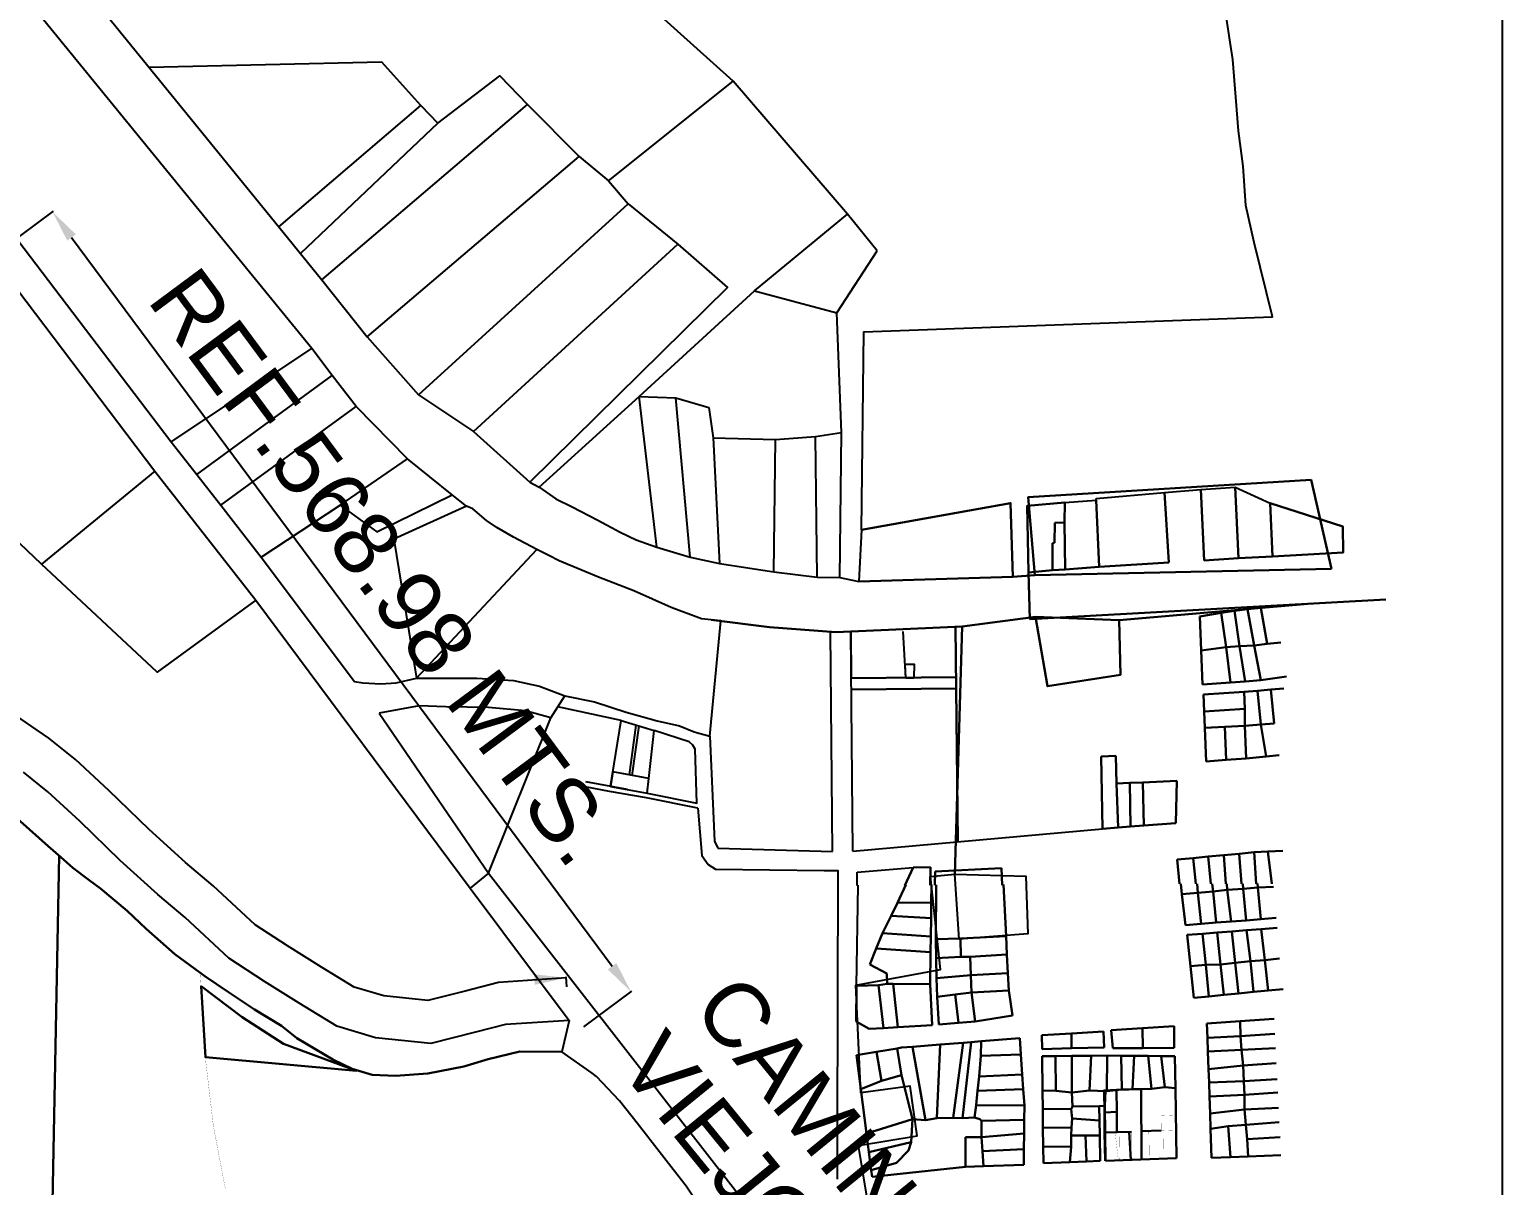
# Model space of a CAD drawing. Header units: millimetres. Extents: x 603916 to 1211550, y 1309898 to 2622648.
# Drawn here: x 605187.08 to 605213.33, y 1310779.74 to 1310800.34 of the extents above; entities that cross this region are included whole.
import ezdxf

# ---------------------------------------------------------------- set-up
doc = ezdxf.new("R2010")
doc.units = ezdxf.units.MM
for name, color, linetype in [('2', 1, 'Continuous'), ('CAJETIN', 5, 'Continuous'), ('COTAS', 3, 'Continuous'), ('CVL_CUADCON_TX', 2, 'Continuous')]:
    doc.layers.add(name, color=color, linetype=linetype)
doc.layers.add('Nivel 2', color=7, linetype='Continuous', lineweight=0)
doc.layers.add('Nivel 30', color=7, linetype='Continuous', lineweight=0)
doc.styles.add('PUNTOS PI', font='arial.ttf', dxfattribs={"height": 2.75})

msp = doc.modelspace()

# ---------------------------------------------------------------- linework, layer by layer
msp.add_lwpolyline([(605111.667, 1310764.342), (605213.33, 1310764.342), (605213.33, 1310826.568), (605111.667, 1310826.568)], close=True)
at = {"layer": '2', "color": 1, "linetype": 'Continuous'}
for p, q in [((605192.11, 1310794.659), (605185.164, 1310803.176)), ((605186.548, 1310802.943), (605191.526, 1310796.826)), ((605197.396, 1310797.648), (605199.623, 1310799.426)), ((605201.658, 1310797.056), (605199.623, 1310799.426)), ((605192.291, 1310795.884), (605195.953, 1310799.007)), ((605195.953, 1310799.007), (605196.875, 1310798.081)), ((605194.355, 1310798.675), (605191.908, 1310796.355)), ((605193.1, 1310794.867), (605196.875, 1310798.081)), ((605196.875, 1310798.081), (605197.396, 1310797.648)), ((605197.396, 1310797.648), (605197.751, 1310797.237)), ((605194.015, 1310793.836), (605197.751, 1310797.237)), ((605197.751, 1310797.237), (605198.634, 1310796.521)), ((605199.999, 1310795.687), (605201.658, 1310797.056)), ((605202.188, 1310796.398), (605201.658, 1310797.056)), ((605191.526, 1310796.826), (605192.291, 1310795.884)), ((605194.996, 1310793.18), (605198.634, 1310796.521)), ((605201.466, 1310795.297), (605202.188, 1310796.398)), ((605192.291, 1310795.884), (605193.1, 1310794.867)), ((605197.944, 1310793.805), (605199.999, 1310795.687)), ((605199.999, 1310795.687), (605201.466, 1310795.297)), ((605201.553, 1310793.164), (605201.466, 1310795.297)), ((605189.604, 1310792.999), (605192.11, 1310794.659)), ((605192.473, 1310794.18), (605192.11, 1310794.659)), ((605193.1, 1310794.867), (605194.015, 1310793.836)), ((605190.065, 1310792.416), (605192.473, 1310794.18)), ((605192.905, 1310793.627), (605192.473, 1310794.18)), ((605194.015, 1310793.836), (605194.996, 1310793.18)), ((605190.489, 1310791.87), (605192.905, 1310793.627)), ((605193.819, 1310792.693), (605192.905, 1310793.627)), ((605196.166, 1310792.187), (605197.944, 1310793.805)), ((605198.26, 1310791.118), (605197.944, 1310793.805)), ((605197.944, 1310793.805), (605198.598, 1310793.779)), ((605198.598, 1310793.779), (605199.185, 1310793.609)), ((605198.855, 1310790.941), (605198.598, 1310793.779)), ((605199.185, 1310793.609), (605199.263, 1310793.069)), ((605194.996, 1310793.18), (605196, 1310792.277)), ((605199.263, 1310793.069), (605199.374, 1310790.831)), ((605199.263, 1310793.069), (605200.375, 1310793.038)), ((605200.375, 1310793.038), (605201.088, 1310793.094)), ((605201.088, 1310793.094), (605201.553, 1310793.164)), ((605201.118, 1310790.585), (605201.088, 1310793.094)), ((605201.524, 1310790.58), (605201.553, 1310793.164)), ((605189.604, 1310792.999), (605190.065, 1310792.416)), ((605200.344, 1310790.679), (605200.375, 1310793.038)), ((605192.615, 1310791.867), (605193.819, 1310792.693)), ((605194.612, 1310792.051), (605193.819, 1310792.693)), ((605189.314, 1310792.472), (605187.295, 1310790.815)), ((605189.314, 1310792.472), (605191.115, 1310790.176)), ((605190.065, 1310792.416), (605190.489, 1310791.87)), ((605196, 1310792.277), (605196.166, 1310792.187)), ((605194.868, 1310791.85), (605194.612, 1310792.051)), ((605206.091, 1310791.985), (605207.306, 1310792.096)), ((605207.306, 1310792.096), (605207.956, 1310792.144)), ((605207.956, 1310792.144), (605208.564, 1310792.189)), ((605208.564, 1310792.189), (605209.188, 1310791.906)), ((605190.489, 1310791.87), (605191.208, 1310790.943)), ((605191.208, 1310790.943), (605192.615, 1310791.867)), ((605205.528, 1310791.915), (605206.087, 1310791.956)), ((605206.087, 1310791.956), (605206.091, 1310791.985)), ((605201.909, 1310791.431), (605201.862, 1310790.507)), ((605193.978, 1310788.787), (605196.12, 1310791.075)), ((605198.26, 1310791.118), (605198.855, 1310790.941)), ((605198.855, 1310790.941), (605199.374, 1310790.831)), ((605199.374, 1310790.831), (605200.344, 1310790.679)), ((605200.344, 1310790.679), (605201.118, 1310790.585)), ((605201.118, 1310790.585), (605201.524, 1310790.58)), ((605201.524, 1310790.58), (605201.862, 1310790.507)), ((605191.115, 1310790.176), (605194.931, 1310785.044)), ((605201.392, 1310785.695), (605201.354, 1310789.606)), ((605201.753, 1310785.699), (605201.715, 1310789.609)), ((605196.37, 1310788.079), (605196.623, 1310788.471)), ((605193.313, 1310788.16), (605195.26, 1310785.309)), ((605195.26, 1310785.309), (605196.37, 1310788.079)), ((605199.204, 1310787.75), (605199.285, 1310785.879)), ((605199.285, 1310785.879), (605199.345, 1310785.757)), ((605199.345, 1310785.757), (605201.392, 1310785.695)), ((605195.26, 1310785.309), (605194.931, 1310785.044)), ((605195.26, 1310785.309), (605201.835, 1310776.864)), ((605201.829, 1310785.09), (605201.833, 1310785.327)), ((605201.833, 1310785.327), (605202.828, 1310785.412)), ((605194.931, 1310785.044), (605196.695, 1310782.687)), ((605201.818, 1310783.3), (605201.85, 1310785.097)), ((605196.695, 1310782.687), (605196.565, 1310782.128))]:
    msp.add_line(p, q, dxfattribs=at)
for points in [[(605199.623, 1310799.426), (605198.279, 1310800.628), (605197.804, 1310800.964), (605197.216, 1310801.411), (605196.499, 1310801.903), (605195.82, 1310802.372), (605195.247, 1310802.76), (605194.757, 1310803.125), (605194.35, 1310803.363), (605194.191, 1310803.52), (605193.866, 1310803.856), (605193.7, 1310804.066), (605193.374, 1310804.529), (605193.086, 1310804.971), (605192.813, 1310805.375), (605192.351, 1310806.026), (605191.943, 1310806.369), (605191.363, 1310806.749), (605189.777, 1310809.355)], [(605183.802, 1310802.267), (605185.773, 1310798.026), (605189.604, 1310792.999)], [(605201.909, 1310791.431), (605201.948, 1310794.955), (605209.233, 1310795.221), (605208.902, 1310796.549), (605208.755, 1310797.209), (605208.706, 1310797.907), (605208.627, 1310798.538), (605208.579, 1310799.139), (605208.522, 1310799.807), (605208.397, 1310800.625)], [(605194.052, 1310798.989), (605193.359, 1310799.759), (605189.216, 1310799.665)], [(605194.355, 1310798.675), (605195.462, 1310799.516), (605195.953, 1310799.007)], [(605187.295, 1310790.815), (605184.599, 1310793.384), (605179.363, 1310794.64), (605178.503, 1310795.333), (605180.374, 1310796.396), (605180.993, 1310797.143), (605183.011, 1310797.627), (605184.495, 1310798.207), (605184.792, 1310798.854)], [(605184.792, 1310798.854), (605185.369, 1310797.678), (605189.314, 1310792.472)], [(605191.526, 1310796.826), (605194.052, 1310798.989), (605194.355, 1310798.675)], [(605198.634, 1310796.521), (605199.517, 1310795.745), (605196, 1310792.277)], [(605192.615, 1310791.867), (605193.271, 1310791.39), (605194.612, 1310792.051)], [(605196.166, 1310792.187), (605196.46, 1310791.979), (605196.754, 1310791.838), (605197.206, 1310791.6), (605197.605, 1310791.384), (605197.892, 1310791.251), (605198.26, 1310791.118)], [(605194.868, 1310791.85), (605193.572, 1310791.264), (605193.978, 1310788.787)], [(605196.12, 1310791.075), (605195.705, 1310791.298), (605195.411, 1310791.47), (605195.223, 1310791.596), (605194.981, 1310791.805), (605194.868, 1310791.85)], [(605191.208, 1310790.943), (605192.874, 1310788.728), (605193.024, 1310788.699), (605193.34, 1310788.686), (605193.618, 1310788.702), (605193.978, 1310788.787)], [(605199.402, 1310789.809), (605199.057, 1310789.845), (605198.515, 1310790.045), (605197.852, 1310790.341), (605197.219, 1310790.586), (605196.519, 1310790.875), (605196.338, 1310790.971), (605196.12, 1310791.075)], [(605191.115, 1310790.176), (605189.357, 1310788.889), (605187.295, 1310790.815)], [(605196.623, 1310788.471), (605197.15, 1310788.362), (605197.714, 1310788.177), (605198.264, 1310788.022), (605198.662, 1310787.935), (605198.926, 1310787.831), (605199.204, 1310787.75), (605199.402, 1310789.809)], [(605201.715, 1310789.609), (605201.723, 1310788.782)], [(605202.697, 1310788.791), (605202.651, 1310789.618)], [(605202.683, 1310789.034), (605202.843, 1310789.034), (605202.839, 1310788.793)], [(605193.978, 1310788.787), (605194.496, 1310788.783), (605195.052, 1310788.786), (605195.705, 1310788.744), (605196.172, 1310788.642), (605196.623, 1310788.471)], [(605202.697, 1310788.791), (605202.839, 1310788.793)], [(605196.37, 1310788.079), (605195.919, 1310788.205), (605195.258, 1310788.261), (605194.499, 1310788.272), (605194.026, 1310788.292), (605193.313, 1310788.16)], [(605197.627, 1310788.03), (605196.497, 1310788.275)], [(605197.435, 1310786.855), (605197.627, 1310788.03), (605198.21, 1310787.852)], [(605197.435, 1310786.855), (605198.086, 1310786.733), (605198.118, 1310786.996), (605198.21, 1310787.852)], [(605197.772, 1310787.061), (605197.894, 1310787.945)], [(605197.822, 1310787.051), (605197.944, 1310787.938)], [(605198.086, 1310786.733), (605198.974, 1310786.559), (605198.946, 1310787.519), (605198.903, 1310787.589), (605198.837, 1310787.649), (605198.21, 1310787.852)], [(605196.695, 1310782.687), (605195.561, 1310782.613), (605195.029, 1310782.475), (605194.234, 1310782.275), (605193.249, 1310782.375), (605192.557, 1310782.581), (605191.886, 1310782.991), (605191.268, 1310783.378), (605190.634, 1310783.795), (605189.856, 1310784.519), (605189.366, 1310784.93), (605188.694, 1310785.535), (605187.976, 1310786.237), (605187.409, 1310786.759), (605186.972, 1310787.11)], [(605197.435, 1310786.855), (605197.478, 1310787.116)], [(605198.115, 1310786.996), (605197.767, 1310787.062), (605197.478, 1310787.116)], [(605197.418, 1310786.765), (605196.983, 1310786.847)], [(605197.736, 1310786.798), (605196.994, 1310786.938)], [(605198.988, 1310786.467), (605198.077, 1310786.651), (605197.418, 1310786.765)], [(605197.435, 1310786.855), (605198.086, 1310786.733), (605198.115, 1310786.996)], [(605197.736, 1310786.798), (605197.736, 1310786.799)], [(605198.988, 1310786.467), (605199.062, 1310785.623), (605199.175, 1310785.463), (605199.304, 1310785.381), (605201.241, 1310785.358), (605201.487, 1310785.355), (605201.473, 1310780.692), (605201.471, 1310779.857)], [(605201.753, 1310785.699), (605206.201, 1310786.101)], [(605212.579, 1310776.43), (605203.494, 1310776.131), (605203.439, 1310777.513), (605202.366, 1310777.348), (605201.856, 1310780.456), (605202.899, 1310780.628), (605202.773, 1310781.514), (605201.895, 1310781.396), (605201.806, 1310783.312), (605203.314, 1310783.592), (605203.137, 1310785.252), (605203.572, 1310785.292)], [(605205.061, 1310770.091), (605204.767, 1310770.322), (605204.502, 1310770.598), (605204.252, 1310770.86), (605203.979, 1310771.309), (605203.695, 1310772.051), (605203.479, 1310772.921), (605203.301, 1310773.627), (605202.958, 1310774.391), (605202.541, 1310774.99), (605202.049, 1310775.558), (605201.474, 1310776.17), (605200.928, 1310776.835), (605200.412, 1310777.546), (605199.791, 1310778.309), (605199.177, 1310779.146), (605198.782, 1310779.73), (605198.343, 1310780.298), (605197.911, 1310780.852), (605197.593, 1310781.255), (605197.184, 1310781.689), (605197.108, 1310781.748), (605196.565, 1310782.128)]]:
    msp.add_lwpolyline(points, dxfattribs=at)
for points in [[(605202.839, 1310788.793), (605202.697, 1310788.791), (605202.683, 1310789.034), (605202.843, 1310789.034)], [(605197.435, 1310786.855), (605198.086, 1310786.733), (605198.118, 1310786.996), (605197.478, 1310787.116)], [(605203.572, 1310785.292), (605204.837, 1310785.257), (605204.874, 1310784.228), (605203.65, 1310784.131)]]:
    msp.add_lwpolyline(points, close=True, dxfattribs=at)
at = {"layer": 'CAJETIN'}
msp.add_line((605213.33, 1310564.098), (605213.33, 1310838.394), dxfattribs=at)
at = {"layer": 'COTAS'}
for p, q in [((605186.648, 1310796.466), (605187.508, 1310797.104)), ((605187.831, 1310796.637), (605197.463, 1310783.652)), ((605196.654, 1310783.284), (605196.645, 1310783.462)), ((605196.957, 1310782.569), (605197.816, 1310783.207))]:
    msp.add_line(p, q, dxfattribs=at)
msp.add_lwpolyline([(605196.646, 1310783.443), (605195.441, 1310783.364), (605194.842, 1310783.208), (605194.178, 1310783.042), (605193.397, 1310783.121), (605192.867, 1310783.279), (605192.284, 1310783.635), (605191.677, 1310784.015), (605191.104, 1310784.392), (605190.357, 1310785.087), (605189.862, 1310785.502), (605189.212, 1310786.087), (605188.497, 1310786.785), (605187.903, 1310787.334), (605187.423, 1310787.718), (605186.725, 1310788.197)], dxfattribs=at)
for points in [[(605187.907, 1310796.693), (605187.755, 1310796.581), (605187.493, 1310797.093)], [(605197.539, 1310783.708), (605197.387, 1310783.595), (605197.801, 1310783.196)], [(605196.074, 1310783.509), (605196.084, 1310783.32), (605196.646, 1310783.443)]]:
    msp.add_solid(points, dxfattribs=at)
at = {"layer": 'Nivel 2', "color": 1, "linetype": 'Continuous', "lineweight": -3}
for p, q in [((605206.091, 1310791.985), (605207.306, 1310792.096)), ((605207.306, 1310792.096), (605207.956, 1310792.144)), ((605207.956, 1310792.144), (605208.564, 1310792.189)), ((605208.564, 1310792.189), (605209.188, 1310791.906)), ((605205.528, 1310791.915), (605206.087, 1310791.956)), ((605206.087, 1310791.956), (605206.091, 1310791.985))]:
    msp.add_line(p, q, dxfattribs=at)
at = {"layer": 'Nivel 30', "color": 1, "linetype": 'Continuous', "lineweight": 30}
for p, q in [((605207.306, 1310792.096), (605207.381, 1310790.846)), ((605207.306, 1310792.096), (605207.381, 1310790.846)), ((605207.956, 1310792.144), (605208.016, 1310790.879)), ((605207.956, 1310792.144), (605208.016, 1310790.879)), ((605208.564, 1310792.189), (605208.627, 1310790.921)), ((605208.564, 1310792.189), (605208.627, 1310790.921)), ((605205.528, 1310791.915), (605205.527, 1310791.556)), ((605205.528, 1310791.915), (605205.527, 1310791.556)), ((605206.087, 1310791.956), (605206.144, 1310790.769)), ((605206.087, 1310791.956), (605206.144, 1310790.769)), ((605209.188, 1310791.906), (605209.23, 1310790.953)), ((605209.188, 1310791.906), (605209.23, 1310790.953)), ((605205.354, 1310791.55), (605205.345, 1310791.197)), ((605205.354, 1310791.55), (605205.345, 1310791.197)), ((605205.527, 1310791.556), (605205.354, 1310791.55)), ((605205.527, 1310791.556), (605205.354, 1310791.55)), ((605205.527, 1310791.556), (605205.538, 1310790.723)), ((605205.527, 1310791.556), (605205.538, 1310790.723)), ((605205.345, 1310791.197), (605205.313, 1310791.193)), ((605205.345, 1310791.197), (605205.313, 1310791.193)), ((605205.313, 1310791.193), (605205.313, 1310790.709)), ((605205.313, 1310791.193), (605205.313, 1310790.709)), ((605209.23, 1310790.953), (605208.627, 1310790.921)), ((605209.23, 1310790.953), (605208.627, 1310790.921)), ((605205.313, 1310790.709), (605204.884, 1310790.67)), ((605205.313, 1310790.709), (605204.884, 1310790.67)), ((605204.994, 1310790.622), (605210.281, 1310790.735)), ((605205.538, 1310790.723), (605205.313, 1310790.709)), ((605205.538, 1310790.723), (605205.313, 1310790.709)), ((605206.144, 1310790.769), (605205.538, 1310790.723)), ((605206.144, 1310790.769), (605205.538, 1310790.723)), ((605207.381, 1310790.846), (605206.144, 1310790.769)), ((605207.381, 1310790.846), (605206.144, 1310790.769)), ((605208.627, 1310790.921), (605208.016, 1310790.879)), ((605208.627, 1310790.921), (605208.016, 1310790.879)), ((605201.862, 1310790.507), (605204.603, 1310790.59)), ((605204.603, 1310790.59), (605204.994, 1310790.622)), ((605206.501, 1310789.819), (605209.932, 1310790.117)), ((605207.937, 1310789.885), (605208.316, 1310789.947)), ((605208.316, 1310789.947), (605208.552, 1310789.986)), ((605208.408, 1310789.338), (605208.316, 1310789.947)), ((605208.552, 1310789.986), (605208.788, 1310790.012)), ((605208.552, 1310789.986), (605208.645, 1310789.357)), ((605208.788, 1310790.012), (605209.022, 1310790.038)), ((605208.907, 1310789.369), (605208.788, 1310790.012)), ((605209.022, 1310790.038), (605209.265, 1310790.065)), ((605209.022, 1310790.038), (605209.134, 1310789.396)), ((605203.7, 1310789.706), (605203.572, 1310785.292)), ((605203.7, 1310789.706), (605205.005, 1310789.878)), ((605205.005, 1310789.878), (605206.501, 1310789.819)), ((605207.961, 1310789.277), (605207.937, 1310789.885)), ((605208.645, 1310789.357), (605208.907, 1310789.369)), ((605209.134, 1310789.396), (605208.907, 1310789.369)), ((605208.907, 1310789.369), (605209.022, 1310788.747)), ((605209.134, 1310789.396), (605209.377, 1310789.419)), ((605208.408, 1310789.338), (605207.961, 1310789.277)), ((605207.986, 1310788.673), (605207.961, 1310789.277)), ((605208.408, 1310789.338), (605208.645, 1310789.357)), ((605208.482, 1310788.708), (605208.408, 1310789.338)), ((605208.747, 1310788.727), (605208.645, 1310789.357)), ((605208.482, 1310788.708), (605207.986, 1310788.673)), ((605208.747, 1310788.727), (605208.482, 1310788.708)), ((605209.022, 1310788.747), (605208.747, 1310788.727)), ((605208.966, 1310788.562), (605209.199, 1310788.58)), ((605209.48, 1310788.814), (605209.022, 1310788.747)), ((605209.199, 1310788.58), (605209.431, 1310788.603)), ((605209.26, 1310787.978), (605209.199, 1310788.58)), ((605208, 1310788.492), (605208.724, 1310788.543)), ((605208.013, 1310788.188), (605208, 1310788.492)), ((605208.724, 1310788.543), (605208.966, 1310788.562)), ((605208.737, 1310788.239), (605208.724, 1310788.543)), ((605208.966, 1310788.562), (605209.022, 1310787.957)), ((605208.737, 1310788.239), (605208.013, 1310788.188)), ((605208.025, 1310787.901), (605208.013, 1310788.188)), ((605208.737, 1310788.239), (605208.737, 1310787.936)), ((605208.025, 1310787.901), (605208.38, 1310787.919)), ((605208.05, 1310787.302), (605208.025, 1310787.901)), ((605208.737, 1310787.936), (605208.38, 1310787.919)), ((605208.38, 1310787.919), (605208.406, 1310787.327)), ((605208.737, 1310787.936), (605209.022, 1310787.957)), ((605208.763, 1310787.351), (605208.737, 1310787.936)), ((605209.26, 1310787.978), (605209.022, 1310787.957)), ((605209.117, 1310787.391), (605209.022, 1310787.957)), ((605206.177, 1310787.389), (605206.441, 1310787.399)), ((605206.201, 1310786.101), (605206.177, 1310787.389)), ((605206.441, 1310787.399), (605206.449, 1310786.906)), ((605208.406, 1310787.327), (605208.05, 1310787.302)), ((605208.763, 1310787.351), (605208.406, 1310787.327)), ((605209.117, 1310787.391), (605208.763, 1310787.351)), ((605209.35, 1310787.411), (605209.117, 1310787.391)), ((605206.449, 1310786.906), (605206.691, 1310786.918)), ((605206.449, 1310786.906), (605206.481, 1310786.123)), ((605206.691, 1310786.918), (605206.918, 1310786.928)), ((605206.701, 1310786.14), (605206.691, 1310786.918)), ((605206.918, 1310786.928), (605207.529, 1310786.956)), ((605206.941, 1310786.158), (605206.918, 1310786.928)), ((605207.529, 1310786.956), (605207.508, 1310786.202)), ((605206.481, 1310786.123), (605206.201, 1310786.101)), ((605206.701, 1310786.14), (605206.481, 1310786.123)), ((605206.941, 1310786.158), (605206.701, 1310786.14)), ((605207.508, 1310786.202), (605206.941, 1310786.158)), ((605208.905, 1310785.682), (605209.148, 1310785.695)), ((605209.148, 1310785.695), (605209.418, 1310785.71)), ((605209.148, 1310785.695), (605209.222, 1310785.119)), ((605187.61, 1310785.623), (605187.41, 1310775.459)), ((605207.532, 1310785.552), (605207.818, 1310785.579)), ((605207.575, 1310785.119), (605207.532, 1310785.552)), ((605207.818, 1310785.579), (605208.083, 1310785.605)), ((605207.818, 1310785.579), (605207.864, 1310785.119)), ((605208.083, 1310785.605), (605208.366, 1310785.631)), ((605208.083, 1310785.605), (605208.134, 1310785.119)), ((605208.366, 1310785.631), (605208.635, 1310785.657)), ((605208.397, 1310785.119), (605208.366, 1310785.631)), ((605208.635, 1310785.657), (605208.905, 1310785.682)), ((605208.635, 1310785.657), (605208.678, 1310785.119)), ((605208.905, 1310785.682), (605208.943, 1310785.119)), ((605202.68, 1310785.093), (605202.828, 1310785.412)), ((605202.828, 1310785.412), (605203.137, 1310785.414)), ((605203.137, 1310785.414), (605203.133, 1310785.094)), ((605203.217, 1310785.094), (605203.219, 1310785.338)), ((605203.219, 1310785.338), (605204.4, 1310785.396)), ((605204.4, 1310785.396), (605204.415, 1310785.098)), ((605202.55, 1310784.783), (605202.697, 1310785.1)), ((605203.154, 1310785.102), (605203.15, 1310784.785)), ((605203.232, 1310784.134), (605203.238, 1310785.102)), ((605204.437, 1310785.106), (605204.483, 1310784.186)), ((605207.617, 1310784.935), (605207.598, 1310785.118)), ((605207.903, 1310784.96), (605207.617, 1310784.935)), ((605207.678, 1310784.382), (605207.617, 1310784.935)), ((605207.887, 1310785.119), (605207.903, 1310784.96)), ((605208.171, 1310784.981), (605207.903, 1310784.96)), ((605207.96, 1310784.408), (605207.903, 1310784.96)), ((605208.157, 1310785.12), (605208.171, 1310784.981)), ((605208.171, 1310784.981), (605208.425, 1310785.011)), ((605208.226, 1310784.428), (605208.171, 1310784.981)), ((605208.425, 1310785.011), (605208.419, 1310785.121)), ((605208.425, 1310785.011), (605208.708, 1310785.03)), ((605208.492, 1310784.449), (605208.425, 1310785.011)), ((605208.701, 1310785.122), (605208.708, 1310785.03)), ((605208.708, 1310785.03), (605208.97, 1310785.055)), ((605208.708, 1310785.03), (605208.761, 1310784.469)), ((605208.965, 1310785.123), (605208.97, 1310785.055)), ((605208.97, 1310785.055), (605209.252, 1310785.065)), ((605209.023, 1310784.49), (605208.97, 1310785.055)), ((605202.55, 1310784.783), (605202.435, 1310784.552)), ((605202.55, 1310784.783), (605203.15, 1310784.785)), ((605203.15, 1310784.785), (605203.147, 1310784.506)), ((605202.435, 1310784.552), (605202.282, 1310784.242)), ((605202.435, 1310784.552), (605203.147, 1310784.506)), ((605203.147, 1310784.506), (605203.143, 1310784.184)), ((605207.96, 1310784.408), (605207.678, 1310784.382)), ((605208.226, 1310784.428), (605207.96, 1310784.408)), ((605208.492, 1310784.449), (605208.226, 1310784.428)), ((605208.761, 1310784.469), (605208.492, 1310784.449)), ((605209.023, 1310784.49), (605208.761, 1310784.469)), ((605209.295, 1310784.511), (605209.023, 1310784.49)), ((605202.169, 1310783.969), (605202.282, 1310784.242)), ((605202.282, 1310784.242), (605203.143, 1310784.184)), ((605203.143, 1310784.184), (605203.139, 1310783.902)), ((605203.232, 1310784.134), (605203.674, 1310784.148)), ((605203.239, 1310783.793), (605203.232, 1310784.134)), ((605204.483, 1310784.186), (605203.674, 1310784.148)), ((605203.679, 1310783.817), (605203.674, 1310784.148)), ((605204.483, 1310784.186), (605204.499, 1310783.86)), ((605207.709, 1310784.209), (605207.985, 1310784.23)), ((605207.769, 1310783.651), (605207.709, 1310784.209)), ((605207.985, 1310784.23), (605208.248, 1310784.251)), ((605208.043, 1310783.675), (605207.985, 1310784.23)), ((605208.248, 1310784.251), (605208.509, 1310784.272)), ((605208.303, 1310783.681), (605208.248, 1310784.251)), ((605208.509, 1310784.272), (605208.77, 1310784.293)), ((605208.563, 1310783.71), (605208.509, 1310784.272)), ((605208.77, 1310784.293), (605209.029, 1310784.313)), ((605208.841, 1310783.744), (605208.77, 1310784.293)), ((605209.029, 1310784.313), (605209.317, 1310784.338)), ((605209.097, 1310783.761), (605209.029, 1310784.313)), ((605202.169, 1310783.969), (605202.053, 1310783.681)), ((605202.169, 1310783.969), (605203.139, 1310783.902)), ((605203.139, 1310783.902), (605203.132, 1310783.329)), ((605203.843, 1310783.817), (605204.499, 1310783.86)), ((605204.499, 1310783.86), (605204.516, 1310783.529)), ((605202.053, 1310783.681), (605202.361, 1310783.522)), ((605203.239, 1310783.793), (605203.679, 1310783.817)), ((605203.246, 1310783.441), (605203.239, 1310783.793)), ((605203.843, 1310783.817), (605203.679, 1310783.817)), ((605203.843, 1310783.817), (605203.857, 1310783.49)), ((605207.769, 1310783.651), (605208.043, 1310783.675)), ((605207.831, 1310783.087), (605207.769, 1310783.651)), ((605208.043, 1310783.675), (605208.303, 1310783.681)), ((605208.043, 1310783.675), (605208.098, 1310783.114)), ((605208.303, 1310783.681), (605208.563, 1310783.71)), ((605208.363, 1310783.141), (605208.303, 1310783.681)), ((605208.841, 1310783.744), (605208.563, 1310783.71)), ((605208.624, 1310783.167), (605208.563, 1310783.71)), ((605209.097, 1310783.761), (605208.841, 1310783.744)), ((605208.895, 1310783.194), (605208.841, 1310783.744)), ((605209.097, 1310783.761), (605209.353, 1310783.788)), ((605209.155, 1310783.221), (605209.097, 1310783.761)), ((605202.209, 1310783.316), (605202.364, 1310783.336)), ((605202.361, 1310783.522), (605202.364, 1310783.336)), ((605202.364, 1310783.336), (605202.472, 1310783.337)), ((605202.556, 1310782.566), (605202.472, 1310783.337)), ((605202.472, 1310783.337), (605203.132, 1310783.329)), ((605203.132, 1310783.329), (605203.168, 1310782.601)), ((605203.857, 1310783.49), (605203.246, 1310783.441)), ((605203.253, 1310783.104), (605203.246, 1310783.441)), ((605203.857, 1310783.49), (605204.516, 1310783.529)), ((605203.857, 1310783.49), (605203.866, 1310783.182)), ((605204.516, 1310783.529), (605204.531, 1310783.219)), ((605201.812, 1310782.666), (605201.818, 1310783.3)), ((605201.818, 1310783.3), (605202.209, 1310783.316)), ((605202.299, 1310782.55), (605202.209, 1310783.316)), ((605203.253, 1310783.104), (605203.578, 1310783.149)), ((605203.285, 1310782.613), (605203.253, 1310783.104)), ((605203.578, 1310783.149), (605203.866, 1310783.182)), ((605203.578, 1310783.149), (605203.634, 1310782.643)), ((605203.866, 1310783.182), (605204.531, 1310783.219)), ((605203.933, 1310782.669), (605203.866, 1310783.182)), ((605204.531, 1310783.219), (605204.601, 1310782.774)), ((605208.098, 1310783.114), (605207.831, 1310783.087)), ((605208.363, 1310783.141), (605208.098, 1310783.114)), ((605208.624, 1310783.167), (605208.363, 1310783.141)), ((605208.895, 1310783.194), (605208.624, 1310783.167)), ((605209.155, 1310783.221), (605208.895, 1310783.194)), ((605209.419, 1310783.242), (605209.155, 1310783.221)), ((605202.045, 1310782.536), (605201.812, 1310782.666)), ((605202.299, 1310782.55), (605202.045, 1310782.536)), ((605202.556, 1310782.566), (605202.299, 1310782.55)), ((605203.168, 1310782.601), (605202.556, 1310782.566)), ((605203.634, 1310782.643), (605203.285, 1310782.613)), ((605203.933, 1310782.669), (605203.634, 1310782.643)), ((605204.601, 1310782.774), (605203.933, 1310782.669)), ((605206.356, 1310782.51), (605206.916, 1310782.546)), ((605206.916, 1310782.546), (605207.481, 1310782.582)), ((605206.916, 1310782.546), (605206.918, 1310782.194)), ((605207.481, 1310782.582), (605207.481, 1310782.195)), ((605208.063, 1310782.633), (605208.654, 1310782.675)), ((605208.072, 1310782.377), (605208.063, 1310782.633)), ((605208.654, 1310782.675), (605209.258, 1310782.717)), ((605208.654, 1310782.675), (605208.661, 1310782.406)), ((605203.312, 1310782.256), (605203.717, 1310782.289)), ((605203.717, 1310782.289), (605203.541, 1310780.949)), ((605203.705, 1310780.941), (605203.861, 1310782.3)), ((605203.717, 1310782.289), (605203.861, 1310782.3)), ((605203.861, 1310782.3), (605204.041, 1310782.314)), ((605204.033, 1310782.056), (605204.041, 1310782.314)), ((605204.041, 1310782.314), (605204.726, 1310782.369)), ((605204.726, 1310782.369), (605204.747, 1310782.078)), ((605205.119, 1310782.425), (605205.648, 1310782.455)), ((605205.127, 1310782.174), (605205.119, 1310782.425)), ((605205.648, 1310782.455), (605206.219, 1310782.488)), ((605205.648, 1310782.455), (605205.651, 1310782.189)), ((605206.219, 1310782.488), (605206.234, 1310782.205)), ((605206.385, 1310782.194), (605206.356, 1310782.51)), ((605208.661, 1310782.406), (605208.072, 1310782.377)), ((605208.081, 1310782.133), (605208.072, 1310782.377)), ((605209.272, 1310782.449), (605208.661, 1310782.406)), ((605208.679, 1310782.161), (605208.661, 1310782.406)), ((605201.817, 1310782.066), (605202.177, 1310782.126)), ((605201.896, 1310781.459), (605201.817, 1310782.066)), ((605202.177, 1310782.126), (605202.545, 1310782.188)), ((605202.177, 1310782.126), (605202.266, 1310781.611)), ((605202.545, 1310782.188), (605202.623, 1310782.202)), ((605202.622, 1310781.712), (605202.545, 1310782.188)), ((605202.623, 1310782.202), (605202.815, 1310782.217)), ((605202.815, 1310782.217), (605203.312, 1310782.256)), ((605203.046, 1310780.908), (605202.815, 1310782.217)), ((605203.312, 1310782.256), (605203.249, 1310780.943)), ((605204.002, 1310781.689), (605204.033, 1310782.056)), ((605204.033, 1310782.056), (605204.747, 1310782.078)), ((605204.747, 1310782.078), (605204.772, 1310781.724)), ((605205.125, 1310782.047), (605205.365, 1310782.049)), ((605205.132, 1310781.437), (605205.125, 1310782.047)), ((605205.651, 1310782.189), (605205.127, 1310782.174)), ((605205.365, 1310782.049), (605205.656, 1310782.052)), ((605205.365, 1310782.049), (605205.372, 1310781.432)), ((605206.234, 1310782.205), (605205.651, 1310782.189)), ((605205.656, 1310782.052), (605206.002, 1310782.055)), ((605205.656, 1310781.403), (605205.656, 1310782.052)), ((605206.002, 1310782.055), (605205.971, 1310781.434)), ((605206.002, 1310782.055), (605206.285, 1310782.058)), ((605206.282, 1310781.423), (605206.285, 1310782.058)), ((605206.285, 1310782.058), (605206.534, 1310782.056)), ((605206.918, 1310782.194), (605206.385, 1310782.194)), ((605206.534, 1310782.056), (605206.766, 1310782.054)), ((605206.534, 1310782.056), (605206.545, 1310781.453)), ((605206.738, 1310781.458), (605206.766, 1310782.054)), ((605206.766, 1310782.054), (605207.014, 1310782.052)), ((605207.481, 1310782.195), (605206.918, 1310782.194)), ((605207.014, 1310782.052), (605207.245, 1310782.05)), ((605207.014, 1310782.052), (605207.077, 1310781.466)), ((605207.245, 1310782.05), (605207.493, 1310782.048)), ((605207.31, 1310781.498), (605207.245, 1310782.05)), ((605207.493, 1310782.048), (605207.502, 1310781.477)), ((605208.081, 1310782.133), (605208.679, 1310782.161)), ((605208.092, 1310781.819), (605208.081, 1310782.133)), ((605208.679, 1310782.161), (605209.285, 1310782.194)), ((605208.679, 1310782.161), (605208.707, 1310781.883)), ((605208.707, 1310781.883), (605208.092, 1310781.819)), ((605208.1, 1310781.582), (605208.092, 1310781.819)), ((605209.299, 1310781.924), (605208.707, 1310781.883)), ((605208.721, 1310781.601), (605208.707, 1310781.883)), ((605201.896, 1310781.459), (605202.266, 1310781.611)), ((605202.266, 1310781.611), (605202.622, 1310781.712)), ((605202.818, 1310780.925), (605202.622, 1310781.712)), ((605203.977, 1310781.433), (605204.002, 1310781.689)), ((605204.772, 1310781.724), (605204.002, 1310781.689)), ((605204.772, 1310781.724), (605204.79, 1310781.458)), ((605207.077, 1310781.466), (605207.31, 1310781.498)), ((605207.31, 1310781.498), (605207.502, 1310781.477)), ((605208.721, 1310781.601), (605208.1, 1310781.582)), ((605208.109, 1310781.333), (605208.1, 1310781.582)), ((605208.721, 1310781.601), (605209.313, 1310781.638)), ((605208.734, 1310781.362), (605208.721, 1310781.601)), ((605201.997, 1310780.67), (605201.896, 1310781.459)), ((605203.952, 1310781.178), (605203.977, 1310781.433)), ((605204.79, 1310781.458), (605203.977, 1310781.433)), ((605204.79, 1310781.458), (605204.811, 1310781.168)), ((605205.137, 1310781.111), (605205.132, 1310781.437)), ((605205.372, 1310781.432), (605205.132, 1310781.437)), ((605205.372, 1310781.432), (605205.656, 1310781.403)), ((605205.656, 1310781.403), (605205.971, 1310781.434)), ((605205.656, 1310781.403), (605205.669, 1310781.151)), ((605206.255, 1310781.426), (605205.971, 1310781.434)), ((605206.242, 1310781.162), (605206.255, 1310781.426)), ((605206.255, 1310781.426), (605206.282, 1310781.423)), ((605206.282, 1310781.423), (605206.545, 1310781.453)), ((605206.738, 1310781.458), (605206.545, 1310781.453)), ((605207.077, 1310781.466), (605206.738, 1310781.458)), ((605207.502, 1310781.477), (605207.522, 1310780.233)), ((605208.109, 1310781.333), (605208.734, 1310781.362)), ((605208.12, 1310781.028), (605208.109, 1310781.333)), ((605208.734, 1310781.362), (605209.325, 1310781.404)), ((605208.734, 1310781.362), (605208.735, 1310781.101)), ((605203.919, 1310780.953), (605203.952, 1310781.178)), ((605203.952, 1310781.178), (605204.811, 1310781.168)), ((605204.811, 1310781.168), (605204.808, 1310780.917)), ((605205.141, 1310780.773), (605205.137, 1310781.111)), ((605205.137, 1310781.111), (605205.645, 1310781.107)), ((605205.645, 1310781.107), (605205.669, 1310781.151)), ((605205.661, 1310780.939), (605205.645, 1310781.107)), ((605205.669, 1310781.151), (605206.143, 1310781.156)), ((605206.242, 1310781.162), (605206.143, 1310781.156)), ((605206.143, 1310781.156), (605206.147, 1310780.903)), ((605206.254, 1310780.186), (605206.242, 1310781.162)), ((605208.735, 1310781.101), (605208.12, 1310781.028)), ((605208.129, 1310780.754), (605208.12, 1310781.028)), ((605208.735, 1310781.101), (605209.339, 1310781.13)), ((605208.757, 1310780.826), (605208.735, 1310781.101)), ((605201.997, 1310780.67), (605202.818, 1310780.925)), ((605202.791, 1310780.516), (605202.818, 1310780.925)), ((605203.046, 1310780.908), (605202.818, 1310780.925)), ((605203.046, 1310780.908), (605203.249, 1310780.943)), ((605203.541, 1310780.949), (605203.249, 1310780.943)), ((605203.705, 1310780.941), (605203.541, 1310780.949)), ((605203.705, 1310780.941), (605203.919, 1310780.953)), ((605204.014, 1310780.924), (605203.919, 1310780.953)), ((605204.014, 1310780.924), (605204.046, 1310780.896)), ((605204.046, 1310780.896), (605204.043, 1310780.607)), ((605204.046, 1310780.896), (605204.808, 1310780.917)), ((605204.808, 1310780.917), (605204.806, 1310780.673)), ((605205.141, 1310780.773), (605205.652, 1310780.777)), ((605205.145, 1310780.441), (605205.141, 1310780.773)), ((605205.652, 1310780.777), (605205.645, 1310780.634)), ((605205.661, 1310780.939), (605205.652, 1310780.777)), ((605205.661, 1310780.939), (605206.147, 1310780.903)), ((605206.147, 1310780.903), (605206.152, 1310780.633)), ((605206.679, 1310780.702), (605206.708, 1310780.203)), ((605207.248, 1310780.724), (605206.896, 1310780.71)), ((605208.129, 1310780.754), (605208.442, 1310780.8)), ((605208.147, 1310780.237), (605208.129, 1310780.754)), ((605208.757, 1310780.826), (605208.442, 1310780.8)), ((605208.48, 1310780.25), (605208.442, 1310780.8)), ((605208.757, 1310780.826), (605209.352, 1310780.873)), ((605208.757, 1310780.826), (605208.777, 1310780.57)), ((605202.04, 1310780.337), (605201.997, 1310780.67)), ((605202.791, 1310780.516), (605202.04, 1310780.337)), ((605202.791, 1310780.516), (605202.745, 1310780.368)), ((605203.758, 1310780.075), (605203.76, 1310780.606)), ((605203.76, 1310780.606), (605204.043, 1310780.607)), ((605204.043, 1310780.607), (605204.806, 1310780.673)), ((605204.066, 1310780.353), (605204.043, 1310780.607)), ((605204.806, 1310780.673), (605204.803, 1310780.393)), ((605205.149, 1310780.144), (605205.145, 1310780.441)), ((605205.145, 1310780.441), (605205.646, 1310780.434)), ((605205.645, 1310780.634), (605205.899, 1310780.637)), ((605205.645, 1310780.634), (605205.646, 1310780.434)), ((605205.915, 1310780.173), (605205.899, 1310780.637)), ((605206.152, 1310780.633), (605205.899, 1310780.637)), ((605206.152, 1310780.633), (605206.161, 1310780.182)), ((605208.777, 1310780.57), (605209.366, 1310780.605)), ((605208.795, 1310780.262), (605208.777, 1310780.57)), ((605202.081, 1310780.02), (605202.04, 1310780.337)), ((605202.529, 1310780.148), (605202.745, 1310780.368)), ((605204.803, 1310780.393), (605204.066, 1310780.353)), ((605204.066, 1310780.353), (605204.08, 1310780.086)), ((605204.803, 1310780.393), (605204.8, 1310780.111)), ((605205.621, 1310780.162), (605205.646, 1310780.434)), ((605206.161, 1310780.182), (605205.915, 1310780.173)), ((605207.522, 1310780.233), (605206.254, 1310780.186)), ((605208.48, 1310780.25), (605208.147, 1310780.237)), ((605208.795, 1310780.262), (605208.48, 1310780.25)), ((605209.382, 1310780.285), (605208.795, 1310780.262)), ((605202.529, 1310780.148), (605202.081, 1310780.02)), ((605202.096, 1310779.901), (605202.081, 1310780.02)), ((605203.758, 1310780.075), (605202.096, 1310779.901)), ((605204.08, 1310780.086), (605203.758, 1310780.075)), ((605204.8, 1310780.111), (605204.08, 1310780.086)), ((605205.621, 1310780.162), (605205.149, 1310780.144)), ((605205.915, 1310780.173), (605205.621, 1310780.162))]:
    msp.add_line(p, q, dxfattribs=at)
for points in [[(605210.281, 1310790.735), (605209.919, 1310792.318), (605204.88, 1310792.011), (605204.994, 1310790.622)], [(605204.603, 1310790.59), (605204.565, 1310791.904), (605201.909, 1310791.431)], [(605205.528, 1310791.915), (605204.86, 1310791.857), (605204.884, 1310790.67)], [(605209.188, 1310791.906), (605210.483, 1310791.488), (605210.491, 1310791.025), (605209.23, 1310790.953)], [(605204.884, 1310790.67), (605204.909, 1310789.838), (605211.25, 1310790.187)], [(605199.229, 1310789.827), (605200.267, 1310789.694), (605201.447, 1310789.603), (605202.258, 1310789.638), (605203.7, 1310789.706)], [(605203.583, 1310789.7), (605203.622, 1310785.868)], [(605205.005, 1310789.878), (605205.223, 1310788.64), (605206.521, 1310788.843), (605206.501, 1310789.819)], [(605201.723, 1310788.782), (605203.592, 1310788.801)], [(605201.725, 1310788.582), (605203.594, 1310788.601)], [(605196.565, 1310782.128), (605195.82, 1310782.134), (605195.257, 1310781.996), (605194.822, 1310781.866), (605194.177, 1310781.742), (605193.606, 1310781.701), (605193.186, 1310781.714), (605192.832, 1310781.824), (605192.485, 1310781.988), (605191.845, 1310782.367), (605191.573, 1310782.591), (605191.09, 1310782.881), (605190.63, 1310783.187), (605190.208, 1310783.477), (605189.673, 1310783.865), (605189.159, 1310784.32), (605188.819, 1310784.641), (605188.344, 1310785.037), (605188.147, 1310785.186), (605187.853, 1310785.402), (605187.642, 1310785.596), (605187.415, 1310785.79), (605186.583, 1310786.535)]]:
    msp.add_lwpolyline(points, dxfattribs=at)
at = {"layer": 'Nivel 30', "color": 1, "linetype": 'Continuous', "lineweight": 30, "flags": 128}
for points in [[(605205.528, 1310791.915), (605204.86, 1310791.857), (605204.884, 1310790.67)], [(605209.188, 1310791.906), (605210.483, 1310791.488), (605210.491, 1310791.025), (605209.23, 1310790.953)], [(605204.884, 1310790.67), (605204.909, 1310789.838), (605211.25, 1310790.187)], [(605206.23, 1310781.439), (605206.45, 1310781.448), (605206.455, 1310781.054)], [(605206.235, 1310781.046), (605206.23, 1310781.439)], [(605206.45, 1310781.448), (605206.893, 1310781.463), (605206.897, 1310780.21)], [(605206.239, 1310780.686), (605206.235, 1310781.046)], [(605206.459, 1310780.694), (605206.716, 1310780.703)], [(605206.459, 1310780.694), (605206.716, 1310780.703)], [(605206.459, 1310780.694), (605206.239, 1310780.686)], [(605206.239, 1310780.686), (605206.247, 1310780.186)]]:
    msp.add_lwpolyline(points, dxfattribs=at)
for points, const_width in [([(605190.696, 1310776.203), (605190.555, 1310777.247), (605190.549, 1310778.427), (605190.572, 1310779.682), (605190.356, 1310780.815), (605190.223, 1310781.95), (605190.118, 1310783.542)], 0.00296), ([(605206.459, 1310780.694), (605206.45, 1310781.448)], 0.00591), ([(605207.514, 1310780.734), (605207.51, 1310781.001)], 0.00237), ([(605206.716, 1310780.703), (605206.502, 1310780.695), (605206.239, 1310780.686)], 0.00296), ([(605206.679, 1310780.702), (605206.428, 1310780.688), (605206.483, 1310780.195)], 0.00237), ([(605206.716, 1310780.704), (605206.708, 1310780.203)], 0.00591), ([(605207.291, 1310780.725), (605207.028, 1310780.715), (605206.895, 1310780.71)], 0.00296), ([(605207.036, 1310780.215), (605207.028, 1310780.715)], 0.00296), ([(605207.514, 1310780.734), (605207.248, 1310780.724)], 0.00237), ([(605207.522, 1310780.233), (605207.514, 1310780.734)], 0.00296), ([(605206.247, 1310780.186), (605206.239, 1310780.686)], 0.00296), ([(605206.51, 1310780.196), (605206.502, 1310780.695)], 0.00296), ([(605207.299, 1310780.225), (605207.036, 1310780.215), (605206.773, 1310780.206), (605206.51, 1310780.196), (605206.247, 1310780.186)], 0.00296), ([(605206.708, 1310780.203), (605206.483, 1310780.195)], 0.00237)]:
    msp.add_lwpolyline(points, dxfattribs=dict(at, const_width=const_width))
at = {"layer": 'Nivel 30', "color": 1, "linetype": 'Continuous', "lineweight": 30}
msp.add_lwpolyline([(605192.907, 1310781.789), (605190.217, 1310782.028), (605190.139, 1310783.294), (605190.868, 1310782.741), (605191.607, 1310782.27)], close=True, dxfattribs=at)
at = {"layer": 'Nivel 30', "color": 1, "linetype": 'Continuous', "lineweight": 30, "flags": 128}
for points in [[(605192.907, 1310781.789), (605190.217, 1310782.028), (605190.139, 1310783.294), (605190.868, 1310782.741), (605191.607, 1310782.27)], [(605206.455, 1310781.054), (605206.235, 1310781.046), (605206.23, 1310781.439), (605206.45, 1310781.448)], [(605206.235, 1310781.046), (605206.455, 1310781.054), (605206.459, 1310780.694), (605206.239, 1310780.686)]]:
    msp.add_lwpolyline(points, close=True, dxfattribs=at)
for points, const_width in [([(605206.708, 1310780.203), (605206.716, 1310780.7), (605206.459, 1310780.694), (605206.45, 1310781.448), (605206.893, 1310781.462), (605206.897, 1310780.21)], 0.00591), ([(605207.51, 1310781.001), (605207.514, 1310780.734), (605207.248, 1310780.724), (605207.244, 1310780.99)], 0.00237), ([(605206.483, 1310780.195), (605206.708, 1310780.203), (605206.679, 1310780.702), (605206.428, 1310780.688)], 0.00237), ([(605207.299, 1310780.225), (605207.522, 1310780.233), (605207.514, 1310780.734), (605207.291, 1310780.725)], 0.00296)]:
    msp.add_lwpolyline(points, close=True, dxfattribs=dict(at, const_width=const_width))

# ---------------------------------------------------------------- texts
at = {"layer": 'COTAS', "color": 2, "insert": (605193.386, 1310790.761), "char_height": 1.13521, "attachment_point": 5, "rotation": 306.5675, "style": 'PUNTOS PI'}
msp.add_mtext('REF.568.98 MTS.', dxfattribs=at)
at = {"layer": 'CVL_CUADCON_TX', "style": 'PUNTOS PI'}
for s, height, p in [('CAMINO', 1.1352, (605198.869, 1310782.888)), ('VIEJO A MANAGUA', 1.13521, (605197.538, 1310781.87))]:
    msp.add_text(s, height=height, rotation=309.1971, dxfattribs=at).set_placement(p)

doc.saveas('drawing.dxf')
